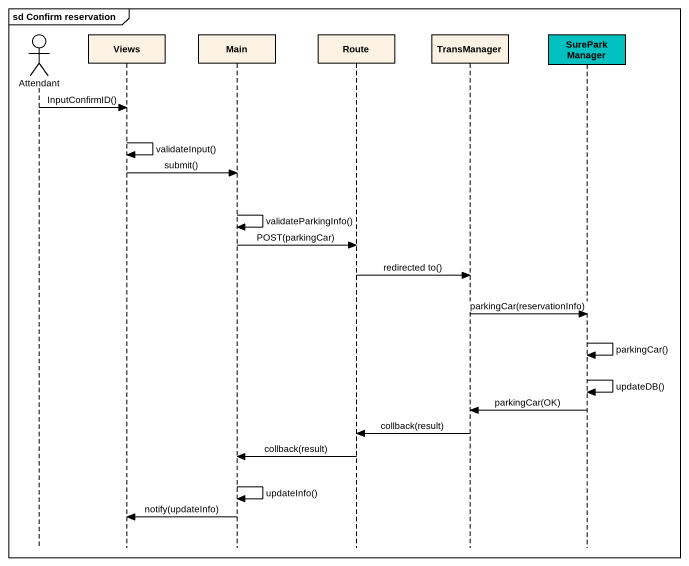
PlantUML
@startuml
mainframe sd Confirm reservation
hide footbox
actor Attendant
participant Views #FCF2E3
participant Main #FCF2E3
participant Route #FCF2E3
participant TransManager #FCF2E3
participant "SurePark Manager" as SurePark_Manager #00C0C0

Attendant -> Views : InputConfirmID()
Views -> Views : validateInput()
Views -> Main : submit()
Main -> Main : validateParkingInfo()
Main -> Route : POST(parkingCar)
Route -> TransManager : redirected to()
TransManager -> SurePark_Manager : parkingCar(reservationInfo)
SurePark_Manager -> SurePark_Manager : parkingCar()
SurePark_Manager -> SurePark_Manager : updateDB()
SurePark_Manager -> TransManager : parkingCar(OK)
TransManager -> Route : collback(result)
Route -> Main : collback(result)
Main -> Main : updateInfo()
Main -> Views : notify(updateInfo)
@enduml
